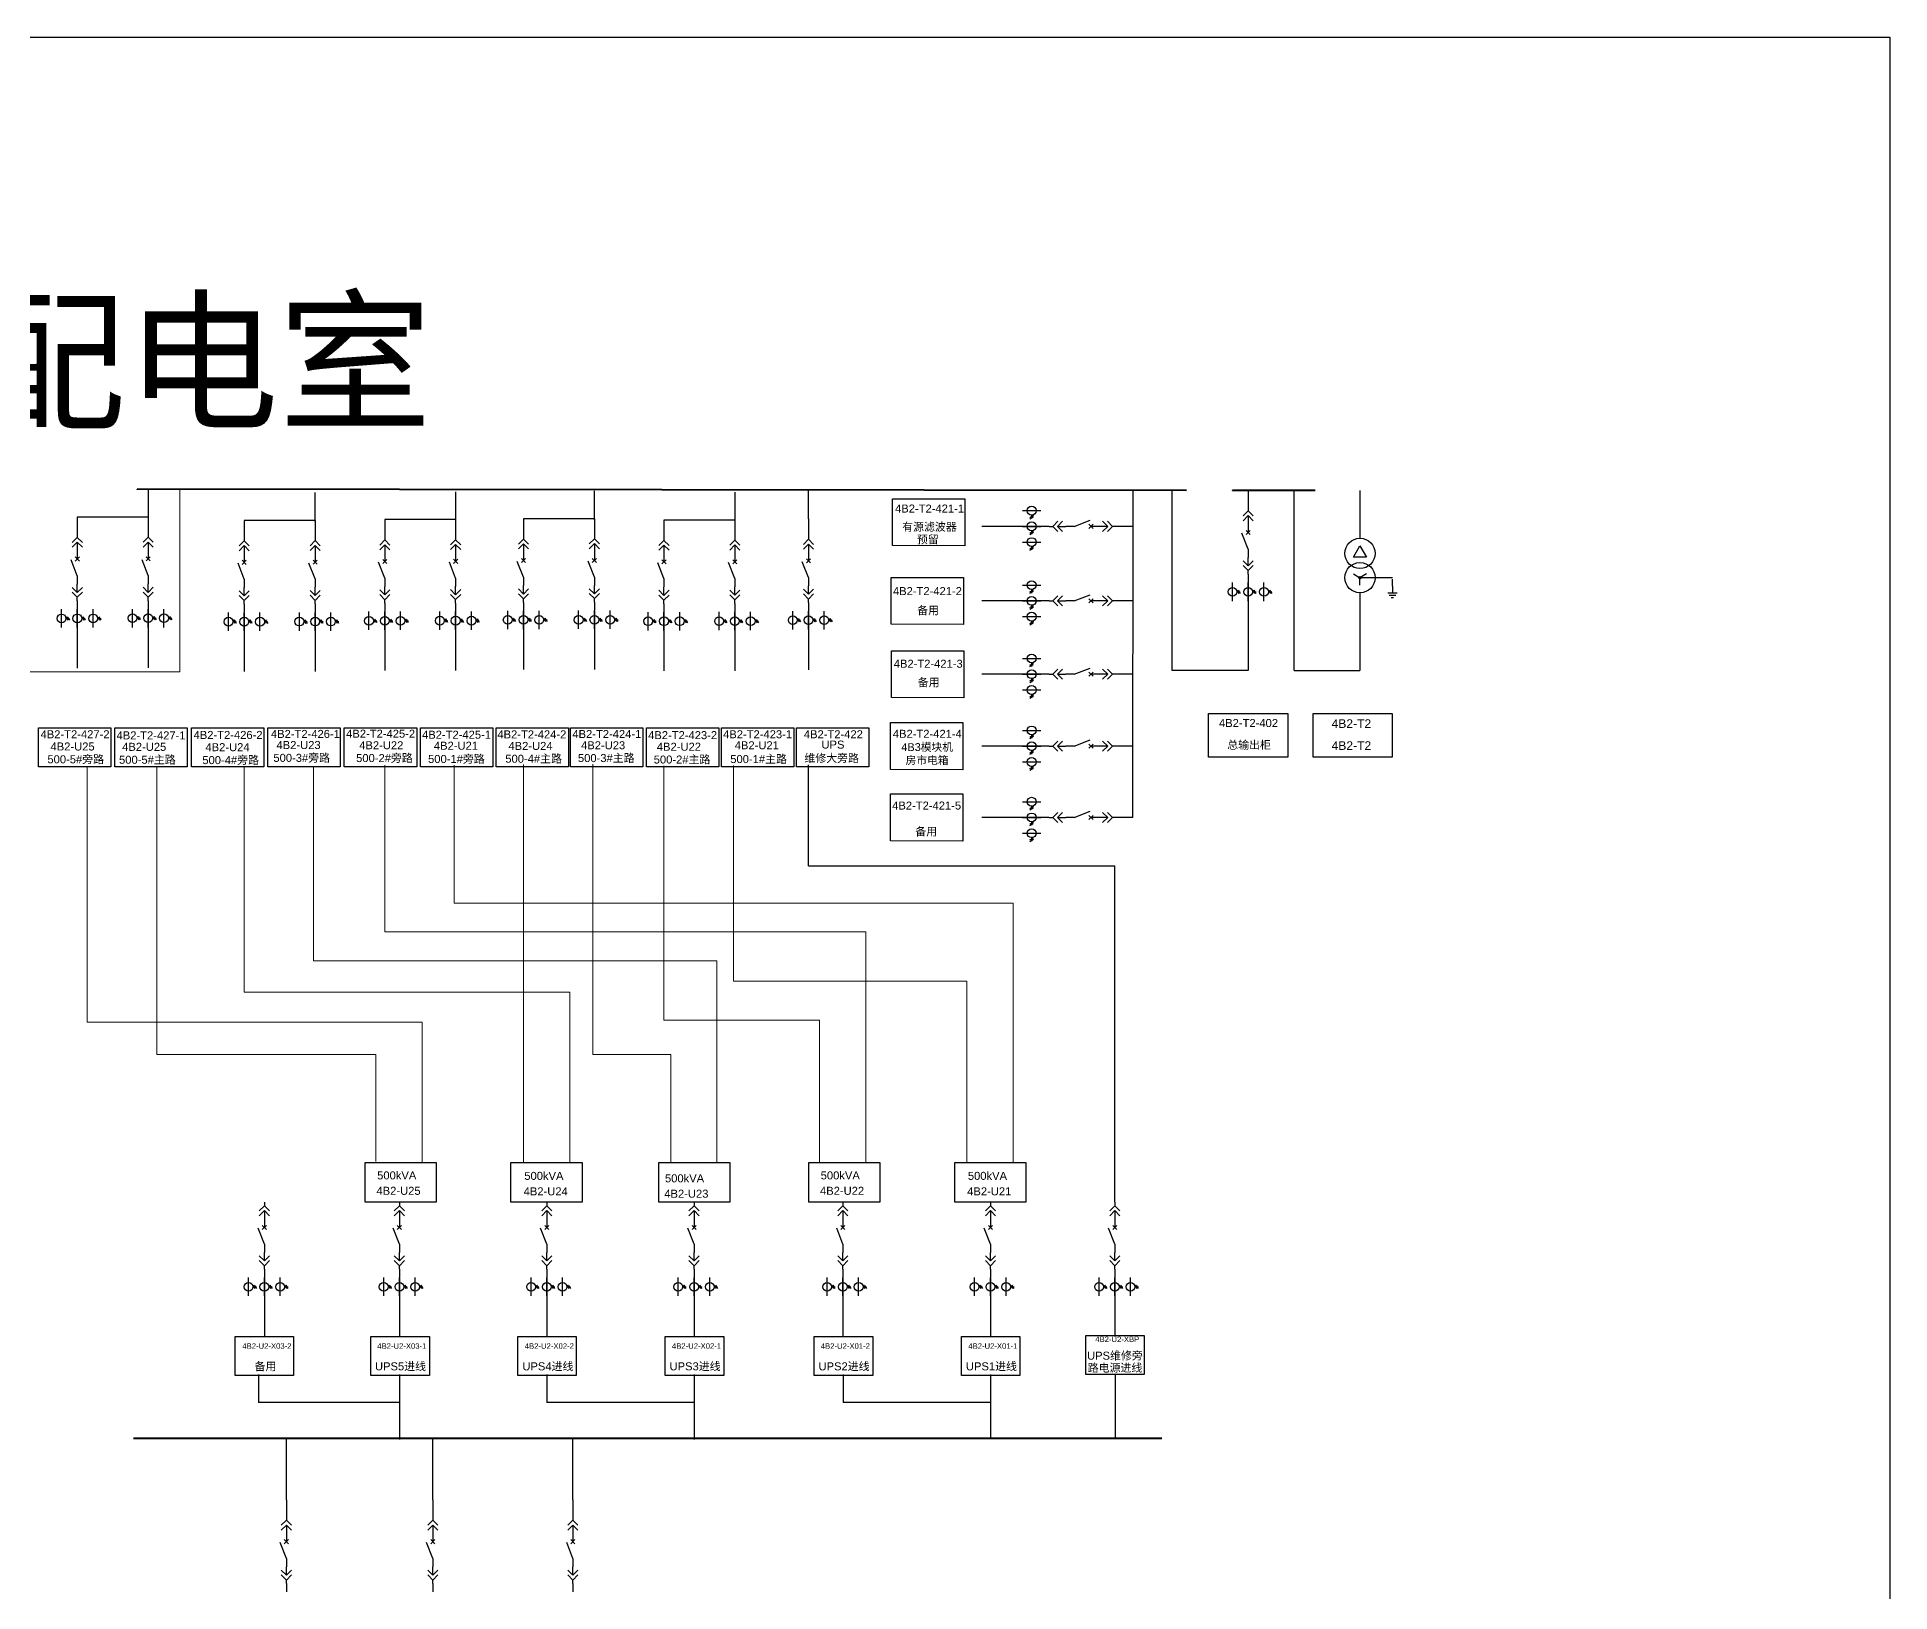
# Model space of a CAD drawing. Header units: millimetres. Extents: x 65 to 419, y 27 to 342.
# Drawn here: x 254 to 419.1, y 203.9 to 342.3 of the extents above; entities that cross this region are included whole.
import ezdxf
from ezdxf.enums import TextEntityAlignment as Align

# ---------------------------------------------------------------- set-up
doc = ezdxf.new("R2010")
doc.units = ezdxf.units.MM
doc.linetypes.add('CENTER', pattern=[2, 1.25, -0.25, 0.25, -0.25])
doc.linetypes.add('CONTINOUS', pattern=[0])
doc.styles.get("Standard").update_dxf_attribs({"font": 'arial.ttf'})

# ---------------------------------------------------------------- blocks, each defined once
blk = doc.blocks.new('DYDQAA05')
at = {"color": 0}
blk.add_lwpolyline([(0, 0), (0, -7)], dxfattribs=at)
blk = doc.blocks.new('DYDQAA03')
at = {"color": 0}
for points in [[(0, 0), (0, -1.5)], [(-2.12, -3.62), (0, -1.5)], [(-2.12, -5.62), (0, -3.5)], [(2.12, -3.62), (0, -1.5)], [(2.12, -5.62), (0, -3.5)], [(0, -3.5), (0, -7)]]:
    blk.add_lwpolyline(points, dxfattribs=at)
blk = doc.blocks.new('DYDQAA09')
at = {"color": 0}
blk.add_lwpolyline([(0, 0), (0, -3.5)], dxfattribs=at)
blk.add_lwpolyline([(0, 0), (0, -3.5)], dxfattribs=at)
blk.add_lwpolyline([(0, 0), (0, -3.5)], dxfattribs=at)
blk.add_lwpolyline([(0, 0), (0, -3.5)], dxfattribs=at)
blk.add_lwpolyline([(0, 0), (0, -3.5)], dxfattribs=at)
blk.add_lwpolyline([(0, 0), (0, -3.5)], dxfattribs=at)
blk.add_lwpolyline([(0, 0), (0, -3.5)], dxfattribs=at)
blk.add_lwpolyline([(0, 0), (0, -3.5)], dxfattribs=at)
blk.add_lwpolyline([(0, 0), (0, -3.5)], dxfattribs=at)
blk = doc.blocks.new('DYDQ0201')
at = {"color": 0}
for points in [[(0.86, -0.86), (-0.86, 0.86)], [(-0.86, -0.86), (0.86, 0.86)], [(0, -7), (-2.61, -0.37)]]:
    blk.add_lwpolyline(points, dxfattribs=at)
blk = doc.blocks.new('DYDQAA04')
at = {"color": 0}
for points in [[(0, -3.5), (0, 0)], [(-2.12, -1.38), (0, -3.5)], [(-2.12, -3.38), (0, -5.5)], [(2.12, -1.38), (0, -3.5)], [(2.12, -3.38), (0, -5.5)], [(0, -7), (0, -5.5)]]:
    blk.add_lwpolyline(points, dxfattribs=at)
blk = doc.blocks.new('A$C03DD39B5')
for p, q in [((417, 475), (283, 392)), ((417, 422), (283, 339)), ((350, 333), (350, 467))]:
    blk.add_line(p, q)
blk.add_lwpolyline([(700, 167), (0, 167)])
blk.add_circle((350, 167), 167)

msp = doc.modelspace()

# ---------------------------------------------------------------- linework, layer by layer
for p, q in [((263.94, 299.48, -47005.72), (263.94, 302.06, -45622.45)), ((278.8, 299.19, -26834.55), (278.8, 301.77, -25451.28)), ((291.32, 299.27, -26834.55), (291.32, 301.85, -25451.28)), ((303.68, 299.35, -26834.55), (303.68, 301.93, -25451.28)), ((316.19, 299.23, -26834.55), (316.19, 301.81, -25451.28)), ((322.73, 299.42, -27339.61), (322.73, 302, -25956.34)), ((351.62, 272.84), (351.66, 301.95, -45622.45)), ((355.14, 285.93, -45622.45), (355.14, 301.95, -45622.45)), ((366, 285.93, -47407.83), (366, 301.95, -45622.45)), ((371.86, 301.95, -42796.91), (371.86, 297.71, -47407.83)), ((263.92, 299.58, -47005.72), (257.6, 299.58, -47005.72)), ((278.79, 299.28, -26834.55), (272.47, 299.28, -26834.55)), ((291.3, 299.36, -26834.55), (284.99, 299.36, -26834.55)), ((303.66, 299.44, -26834.55), (297.35, 299.44, -26834.55)), ((316.17, 299.32, -26834.55), (309.86, 299.32, -26834.55)), ((341.75, 298.76, 2201.21), (338.18, 298.76, 2201.21)), ((343.39, 298.76, 2201.21), (341.75, 298.76, 2201.21)), ((371.28, 296.01, -47407.83), (371.86, 297.03, -47407.83)), ((371.28, 296.01, -47407.83), (371.86, 297.03, -47407.83)), ((372.45, 296.01, -47407.83), (371.28, 296.01, -47407.83)), ((371.86, 297.03, -47407.83), (372.45, 296.01, -47407.83)), ((371.28, 294.53, -47407.83), (371.86, 294.19, -47407.83)), ((371.85, 294.29, -47407.83), (371.76, 294.2, -47407.83)), ((371.91, 294.28, -47407.83), (371.77, 294.14, -47407.83)), ((371.9, 294.28, -47407.83), (371.77, 294.15, -47407.83)), ((371.82, 294.28, -47407.83), (371.77, 294.23, -47407.83)), ((371.94, 294.25, -47407.83), (371.8, 294.11, -47407.83)), ((371.95, 294.24, -47407.83), (371.81, 294.1, -47407.83)), ((371.96, 294.21, -47407.83), (371.84, 294.09, -47407.83)), ((372.45, 294.53, -47407.83), (371.86, 294.19, -47407.83)), ((371.86, 293.51, -47407.83), (371.86, 294.19, -47407.83)), ((374.75, 294.19, -47407.83), (371.86, 294.19, -47407.83)), ((371.96, 294.18, -47407.83), (371.87, 294.09, -47407.83)), ((361.9, 293.71, -45622.45), (361.9, 292.07, -45622.45)), ((371.86, 292.83, -47407.83), (371.86, 285.93, -47407.83)), ((374.34, 292.83, -47407.83), (375.16, 292.83, -47407.83)), ((374.45, 292.63, -47407.83), (375.05, 292.63, -47407.83)), ((374.65, 292.43, -47407.83), (374.85, 292.43, -47407.83)), ((257.6, 291.34, -44804.51), (257.6, 289.7, -44804.51)), ((263.92, 291.36, -44112.87), (263.92, 289.72, -44112.87)), ((272.47, 291.04, -24633.34), (272.47, 289.4, -24633.34)), ((278.79, 291.06, -23941.7), (278.79, 289.42, -23941.7)), ((284.99, 291.12, -24633.34), (284.99, 289.48, -24633.34)), ((291.3, 291.14, -23941.7), (291.3, 289.5, -23941.7)), ((297.35, 291.2, -24633.34), (297.35, 289.56, -24633.34)), ((303.66, 291.22, -23941.7), (303.66, 289.58, -23941.7)), ((309.86, 291.08, -24633.34), (309.86, 289.44, -24633.34)), ((316.17, 291.1, -23941.7), (316.17, 289.46, -23941.7)), ((322.73, 291.18, -25138.4), (322.73, 289.54, -25138.4)), ((341.75, 292.12, 2201.21), (338.18, 292.12, 2201.21)), ((343.39, 292.12, 2201.21), (341.75, 292.12, 2201.21)), ((361.9, 292.07, -45622.45), (361.9, 285.93, -45622.45)), ((257.6, 289.7, -44804.51), (257.6, 286.14, -44804.51)), ((263.92, 289.72, -44112.87), (263.92, 286.15, -44112.87)), ((272.47, 289.4, -24633.34), (272.47, 285.84, -24633.34)), ((278.79, 289.42, -23941.7), (278.79, 285.85, -23941.7)), ((284.99, 289.48, -24633.34), (284.99, 285.92, -24633.34)), ((291.3, 289.5, -23941.7), (291.3, 285.93, -23941.7)), ((297.35, 289.56, -24633.34), (297.35, 286, -24633.34)), ((303.66, 289.58, -23941.7), (303.66, 286.01, -23941.7)), ((309.86, 289.44, -24633.34), (309.86, 285.88, -24633.34)), ((316.17, 289.46, -23941.7), (316.17, 285.89, -23941.7)), ((322.73, 289.54, -25138.4), (322.73, 285.97, -25138.4)), ((341.75, 285.59, 2201.21), (338.18, 285.59, 2201.21)), ((343.39, 285.59, 2201.21), (341.75, 285.59, 2201.21)), ((361.9, 285.93, -45622.45), (355.14, 285.93, -45622.45)), ((366, 285.93, -47407.83), (371.86, 285.93, -47407.83)), ((341.75, 279.19, 2201.21), (338.18, 279.19, 2201.21)), ((343.39, 279.19, 2201.21), (341.75, 279.19, 2201.21)), ((341.75, 272.84, 2201.21), (338.18, 272.84, 2201.21)), ((343.39, 272.84, 2201.21), (341.75, 272.84, 2201.21)), ((274.26, 231.82, 2201.21), (274.26, 230.18, 2201.21)), ((286.29, 231.82, 2201.21), (286.29, 230.18, 2201.21)), ((299.43, 231.82, 2201.21), (299.43, 230.18, 2201.21)), ((312.54, 231.82, 2201.21), (312.54, 230.18, 2201.21)), ((325.8, 231.82, 2201.21), (325.8, 230.18, 2201.21)), ((338.94, 231.82, 2201.21), (338.94, 230.18, 2201.21)), ((350.02, 231.82, -25390.95), (350.02, 230.18, -25390.95)), ((274.26, 230.18, 2201.21), (274.26, 226.61, 2201.21)), ((286.29, 230.18, 2201.21), (286.29, 226.61, 2201.21)), ((299.43, 230.18, 2201.21), (299.43, 226.61, 2201.21)), ((312.54, 230.18, 2201.21), (312.54, 226.61, 2201.21)), ((325.8, 230.18, 2201.21), (325.8, 226.61, 2201.21)), ((338.94, 230.18, 2201.21), (338.94, 226.61, 2201.21)), ((350.02, 230.18, -25390.95), (350.02, 226.61, -25390.95)), ((273.74, 223.22, 914.33), (273.74, 220.75, 914.33)), ((286.31, 223.22, 914.33), (286.31, 217.45, 914.33)), ((299.44, 223.22, 914.33), (299.44, 220.74, 914.33)), ((312.55, 223.22, 914.33), (312.55, 217.45, 914.33)), ((325.82, 223.22, 914.33), (325.82, 220.74, 914.33)), ((338.95, 223.22, 914.33), (338.95, 217.54, 914.33)), ((338.95, 223.22, 914.33), (338.95, 220.74, 914.33)), ((350.04, 223.22, -27652.14), (350.04, 217.5, -27652.14)), ((286.31, 220.74, 914.33), (273.74, 220.74, 914.33)), ((312.55, 220.74, 914.33), (299.44, 220.74, 914.33)), ((338.95, 220.74, 914.33), (325.82, 220.74, 914.33)), ((276.22, 212.06, -13735.04), (276.22, 217.56, -12351.77)), ((289.27, 212.06, -13735.04), (289.27, 217.56, -12351.77)), ((301.75, 212.06, -13735.04), (301.75, 217.56, -12351.77))]:
    msp.add_line(p, q)
at = {"color": 1, "lineweight": 20}
for p, q in [((266.72, 285.8, -24633.34), (266.74, 302.07, -45622.45)), ((219.69, 285.8, -24633.34), (266.72, 285.8, -24633.34))]:
    msp.add_line(p, q, dxfattribs=at)
at = {"linetype": 'CENTER', "ltscale": 0.5}
msp.add_line((374.75, 293.44, -47407.83), (374.75, 294.19, -47407.83), dxfattribs=at)
at = {"color": 4, "lineweight": 20}
for p, q in [((258.49, 277.4, -70255.79), (258.49, 254.62, -70255.79)), ((272.47, 277.4, -25451.28), (272.47, 257.27, -25451.28)), ((278.65, 277.41, -24759.64), (278.65, 260.06, -24759.64)), ((284.99, 277.48, -25451.28), (284.99, 262.66, -25451.28)), ((291.17, 277.49, -24759.64), (291.17, 265.21, -24759.64)), ((291.17, 265.21, -24759.64), (340.97, 265.21, -24759.64)), ((340.97, 265.21, -24759.64), (340.97, 242.12)), ((284.99, 262.66, -25451.28), (327.84, 262.66, -25451.28)), ((327.84, 262.66, -25451.28), (327.84, 242.12)), ((278.65, 260.06, -24759.64), (314.58, 260.06, -24759.64)), ((314.58, 260.06, -24759.64), (314.58, 242.12)), ((272.47, 257.27, -25451.28), (301.47, 257.27, -25451.28)), ((301.47, 257.27, -25451.28), (301.47, 242.12)), ((258.49, 254.62, -70255.79), (288.33, 254.62, -70255.79)), ((288.33, 254.62, -70255.79), (288.33, 242.12))]:
    msp.add_line(p, q, dxfattribs=at)
at = {"color": 6, "lineweight": 20}
for p, q in [((264.68, 277.41, -69564.15), (264.68, 251.74, -69564.15)), ((297.35, 277.56, -25451.28), (297.35, 242.12)), ((303.53, 277.57, -24759.64), (303.53, 251.74, -24759.64)), ((309.86, 277.44, -25451.28), (309.86, 254.78, -25451.28)), ((316.04, 277.45, -24759.64), (316.04, 258.26, -24759.64)), ((316.04, 258.26, -24759.64), (336.85, 258.26, -24759.64)), ((336.85, 258.26, -24759.64), (336.85, 242.12)), ((309.86, 254.78, -25451.28), (323.72, 254.78, -25451.28)), ((323.72, 254.78, -25451.28), (323.72, 242.12)), ((264.68, 251.74, -69564.15), (284.19, 251.74, -69564.15)), ((284.19, 251.74, -69564.15), (284.19, 244.42, -54868.49)), ((303.53, 251.74, -24759.64), (310.46, 251.74, -24759.64)), ((310.46, 251.74, -24759.64), (310.46, 242.12)), ((284.19, 244.42, -54868.49), (284.19, 242.21, -54868.49))]:
    msp.add_line(p, q, dxfattribs=at)
at = {"color": 5, "lineweight": 30}
for p, q in [((322.73, 268.52, -27592.16), (322.73, 277.53, -25956.34)), ((322.73, 268.52, -27592.16), (350.02, 268.52, -27592.16)), ((350.02, 238.57, -27592.16), (350.02, 268.52, -27592.16))]:
    msp.add_line(p, q, dxfattribs=at)
at = {"color": 1, "lineweight": 40}
msp.add_line((262.62, 217.56, -12351.77), (354.2, 217.56, -12351.77), dxfattribs=at)
at = {"color": 1, "lineweight": 30, "ltscale": 0.002916}
msp.add_lwpolyline([(64.87, 342.33), (419.07, 342.33), (419.07, 27.33), (64.87, 27.33)], close=True, dxfattribs=at)
at = {"color": 1, "lineweight": 40, "ltscale": 100}
for points, elevation in [([(356.41, 301.95), (262.92, 302.07), (262.92, 302.07)], -45622.45), ([(367.88, 301.95), (360.51, 301.95), (360.51, 301.95)], -46596.75)]:
    msp.add_lwpolyline(points, dxfattribs=dict(at, elevation=elevation))
for points, elevation in [([(330.22, 301.21), (336.66, 301.21), (336.66, 297.02), (330.22, 297.05)], 2201.21), ([(330.1, 294.21), (336.55, 294.21), (336.55, 290.02), (330.1, 290.05)], 2201.21), ([(330.12, 287.68), (336.57, 287.68), (336.57, 283.49), (330.12, 283.52)], 2201.21), ([(254.15, 280.83), (260.6, 280.83), (260.6, 277.35), (254.15, 277.35)], -25451.28), ([(260.93, 280.83), (267.39, 280.83), (267.39, 277.35), (260.93, 277.35)], -25451.28), ([(267.76, 280.83), (274.21, 280.83), (274.21, 277.35), (267.76, 277.35)], -25451.28), ([(274.58, 280.83), (281.03, 280.83), (281.03, 277.35), (274.58, 277.35)], -25451.28), ([(281.38, 280.83), (287.83, 280.83), (287.83, 277.35), (281.38, 277.35)], -25451.28), ([(288.16, 280.83), (294.61, 280.83), (294.61, 277.35), (288.16, 277.35)], -25451.28), ([(294.9, 280.83), (301.35, 280.83), (301.35, 277.35), (294.9, 277.35)], -25451.28), ([(301.53, 280.83), (307.98, 280.83), (307.98, 277.35), (301.53, 277.35)], -25451.28), ([(308.31, 280.83), (314.76, 280.83), (314.76, 277.35), (308.31, 277.35)], -25451.28), ([(314.97, 280.83), (321.42, 280.83), (321.42, 277.35), (314.97, 277.35)], -25451.28), ([(321.67, 280.83), (328.12, 280.83), (328.12, 277.35), (321.67, 277.35)], -25451.28), ([(330.03, 281.28), (336.48, 281.28), (336.48, 277.08), (330.03, 277.11)], 2201.21), ([(358.37, 282.09), (365.43, 282.09), (365.43, 278.22), (358.37, 278.22)], -817.89), ([(367.68, 282.09), (374.73, 282.09), (374.73, 278.22), (367.68, 278.22)], -817.89), ([(330.04, 274.93), (336.49, 274.93), (336.49, 270.73), (330.04, 270.76)], 2201.21), ([(271.66, 226.61), (276.87, 226.61), (276.87, 223.13), (271.66, 223.13)], 2201.21), ([(283.75, 226.61), (288.96, 226.61), (288.96, 223.13), (283.75, 223.13)], 2201.21), ([(296.83, 226.61), (302.04, 226.61), (302.04, 223.13), (296.83, 223.13)], 2201.21), ([(309.98, 226.61), (315.19, 226.61), (315.19, 223.13), (309.98, 223.13)], 2201.21), ([(323.25, 226.61), (328.46, 226.61), (328.46, 223.13), (323.25, 223.13)], 2201.21), ([(336.36, 226.61), (341.57, 226.61), (341.57, 223.13), (336.36, 223.13)], 2201.21), ([(347.43, 226.69), (352.64, 226.69), (352.64, 223.22), (347.43, 223.22)], -26677.83)]:
    msp.add_lwpolyline(points, close=True, dxfattribs=dict(elevation=elevation))
at = {"elevation": -47407.83}
msp.add_lwpolyline([(374.75, 293.44), (374.75, 292.83)], dxfattribs=at)
for points in [[(283.23, 242.12), (289.56, 242.12), (289.56, 238.57), (283.23, 238.57)], [(296.23, 242.12), (302.56, 242.12), (302.56, 238.57), (296.23, 238.57)], [(309.4, 242.12), (315.73, 242.12), (315.73, 238.57), (309.4, 238.57)], [(322.76, 242.12), (329.09, 242.12), (329.09, 238.57), (322.76, 238.57)], [(335.77, 242.12), (342.1, 242.12), (342.1, 238.57), (335.77, 238.57)]]:
    msp.add_lwpolyline(points, close=True)
at = {"linetype": 'CONTINOUS'}
for centre in [(371.86, 296.35, -47407.83), (371.86, 294.19, -47407.83)]:
    msp.add_circle(centre, 1.35, dxfattribs=at)
msp.add_circle((371.86, 294.19, -47407.83), 0.101)

# ---------------------------------------------------------------- block references
at = {"linetype": 'Continuous', "xscale": 0.002338875, "yscale": 0.002338875, "zscale": 0.002338875}
for p, rotation in [((343.43, 300.55, 2201.21), 180), ((343.43, 299.15, 2201.21), 180), ((343.43, 297.75, 2201.21), 180), ((343.43, 293.91, 2201.21), 180), ((343.43, 292.51, 2201.21), 180), ((360.11, 293.75, -45622.45), 270), ((361.51, 293.75, -45622.45), 270), ((362.92, 293.75, -45622.45), 270), ((255.81, 291.38, -44804.51), 270), ((257.21, 291.38, -44804.51), 270), ((258.62, 291.38, -44804.51), 270), ((262.13, 291.4, -44112.87), 270), ((263.53, 291.4, -44112.87), 270), ((264.93, 291.4, -44112.87), 270), ((270.68, 291.09, -24633.34), 270), ((272.08, 291.09, -24633.34), 270), ((273.48, 291.09, -24633.34), 270), ((276.99, 291.1, -23941.7), 270), ((278.4, 291.1, -23941.7), 270), ((279.8, 291.1, -23941.7), 270), ((283.19, 291.17, -24633.34), 270), ((284.6, 291.17, -24633.34), 270), ((286, 291.17, -24633.34), 270), ((289.51, 291.18, -23941.7), 270), ((290.91, 291.18, -23941.7), 270), ((292.32, 291.18, -23941.7), 270), ((295.55, 291.25, -24633.34), 270), ((296.96, 291.25, -24633.34), 270), ((298.36, 291.25, -24633.34), 270), ((301.87, 291.26, -23941.7), 270), ((303.27, 291.26, -23941.7), 270), ((304.68, 291.26, -23941.7), 270), ((308.06, 291.13, -24633.34), 270), ((309.47, 291.13, -24633.34), 270), ((310.87, 291.13, -24633.34), 270), ((314.38, 291.14, -23941.7), 270), ((315.78, 291.14, -23941.7), 270), ((317.19, 291.14, -23941.7), 270), ((320.94, 291.22, -25138.4), 270), ((322.34, 291.22, -25138.4), 270), ((323.75, 291.22, -25138.4), 270), ((343.43, 291.11, 2201.21), 180), ((343.43, 287.38, 2201.21), 180), ((343.43, 285.98, 2201.21), 180), ((343.43, 284.58, 2201.21), 180), ((343.43, 280.98, 2201.21), 180), ((343.43, 279.58, 2201.21), 180), ((343.43, 278.17, 2201.21), 180), ((343.43, 274.63, 2201.21), 180), ((343.43, 273.23, 2201.21), 180), ((343.43, 271.82, 2201.21), 180), ((272.47, 231.86, 2201.21), 270), ((273.87, 231.86, 2201.21), 270), ((275.28, 231.86, 2201.21), 270), ((284.5, 231.86, 2201.21), 270), ((285.9, 231.86, 2201.21), 270), ((287.3, 231.86, 2201.21), 270), ((297.63, 231.86, 2201.21), 270), ((299.04, 231.86, 2201.21), 270), ((300.44, 231.86, 2201.21), 270), ((310.74, 231.86, 2201.21), 270), ((312.15, 231.86, 2201.21), 270), ((313.55, 231.86, 2201.21), 270), ((324.01, 231.86, 2201.21), 270), ((325.41, 231.86, 2201.21), 270), ((326.81, 231.86, 2201.21), 270), ((337.14, 231.86, 2201.21), 270), ((338.55, 231.86, 2201.21), 270), ((339.95, 231.86, 2201.21), 270), ((348.23, 231.86, -25390.95), 270), ((349.63, 231.86, -25390.95), 270), ((351.03, 231.86, -25390.95), 270)]:
    msp.add_blockref('A$C03DD39B5', p, dxfattribs=dict(at, rotation=rotation))
at = {"xscale": 0.2128954749704126, "yscale": 0.2128954749704126, "zscale": 0.2128954749704126}
for name, p in [('DYDQAA03', (361.9, 300.46, -47823.66)), ('DYDQAA05', (361.9, 301.95, -47823.66)), ('DYDQAA05', (257.6, 299.58, -47005.72)), ('DYDQAA05', (263.92, 299.58, -46314.09)), ('DYDQAA05', (272.47, 299.28, -26834.55)), ('DYDQAA05', (278.79, 299.28, -26142.91)), ('DYDQAA05', (284.99, 299.36, -26834.55)), ('DYDQAA05', (291.3, 299.36, -26142.91)), ('DYDQAA05', (297.35, 299.44, -26834.55)), ('DYDQAA05', (303.66, 299.44, -26142.91)), ('DYDQAA05', (309.86, 299.32, -26834.55)), ('DYDQAA05', (316.17, 299.32, -26142.91)), ('DYDQAA05', (322.73, 299.42, -27339.61)), ('DYDQAA09', (361.9, 298.97, -47823.66)), ('DYDQAA03', (257.6, 298.09, -47005.72)), ('DYDQAA03', (263.92, 298.11, -46314.09)), ('DYDQAA03', (272.47, 297.79, -26834.55)), ('DYDQAA03', (278.79, 297.81, -26142.91)), ('DYDQAA03', (284.99, 297.87, -26834.55)), ('DYDQAA03', (291.3, 297.89, -26142.91)), ('DYDQAA03', (297.35, 297.95, -26834.55)), ('DYDQAA03', (303.66, 297.97, -26142.91)), ('DYDQAA03', (309.86, 297.83, -26834.55)), ('DYDQAA03', (316.17, 297.85, -26142.91)), ('DYDQAA03', (322.73, 297.93, -27339.61)), ('DYDQ0201', (361.9, 298.22, -47823.66)), ('DYDQ0201', (257.6, 295.85, -47005.72)), ('DYDQAA09', (257.6, 296.6, -47005.72)), ('DYDQ0201', (263.92, 295.87, -46314.09)), ('DYDQAA09', (263.92, 296.62, -46314.09)), ('DYDQ0201', (272.47, 295.56, -26834.55)), ('DYDQAA09', (272.47, 296.3, -26834.55)), ('DYDQ0201', (278.79, 295.57, -26142.91)), ('DYDQAA09', (278.79, 296.32, -26142.91)), ('DYDQ0201', (284.99, 295.64, -26834.55)), ('DYDQAA09', (284.99, 296.38, -26834.55)), ('DYDQ0201', (291.3, 295.65, -26142.91)), ('DYDQAA09', (291.3, 296.4, -26142.91)), ('DYDQ0201', (297.35, 295.72, -26834.55)), ('DYDQAA09', (297.35, 296.46, -26834.55)), ('DYDQ0201', (303.66, 295.73, -26142.91)), ('DYDQAA09', (303.66, 296.48, -26142.91)), ('DYDQ0201', (309.86, 295.6, -26834.55)), ('DYDQAA09', (309.86, 296.34, -26834.55)), ('DYDQ0201', (316.17, 295.61, -26142.91)), ('DYDQAA09', (316.17, 296.36, -26142.91)), ('DYDQ0201', (322.73, 295.69, -27339.61)), ('DYDQAA09', (322.73, 296.44, -27339.61)), ('DYDQAA04', (361.9, 295.99, -47823.66)), ('DYDQAA09', (361.9, 296.73, -47823.66)), ('DYDQAA09', (257.6, 294.36, -47005.72)), ('DYDQAA09', (263.92, 294.38, -46314.09)), ('DYDQAA09', (272.47, 294.07, -26834.55)), ('DYDQAA09', (278.79, 294.08, -26142.91)), ('DYDQAA09', (284.99, 294.15, -26834.55)), ('DYDQAA09', (291.3, 294.16, -26142.91)), ('DYDQAA09', (297.35, 294.23, -26834.55)), ('DYDQAA09', (303.66, 294.24, -26142.91)), ('DYDQAA09', (309.86, 294.11, -26834.55)), ('DYDQAA09', (316.17, 294.12, -26142.91)), ('DYDQAA09', (322.73, 294.2, -27339.61)), ('DYDQAA09', (361.9, 294.5, -47823.66)), ('DYDQAA04', (257.6, 293.62, -47005.72)), ('DYDQAA04', (263.92, 293.63, -46314.09)), ('DYDQAA04', (272.47, 293.32, -26834.55)), ('DYDQAA04', (278.79, 293.34, -26142.91)), ('DYDQAA04', (284.99, 293.4, -26834.55)), ('DYDQAA04', (291.3, 293.42, -26142.91)), ('DYDQAA04', (297.35, 293.48, -26834.55)), ('DYDQAA04', (303.66, 293.5, -26142.91)), ('DYDQAA04', (309.86, 293.36, -26834.55)), ('DYDQAA04', (316.17, 293.38, -26142.91)), ('DYDQAA04', (322.73, 293.46, -27339.61)), ('DYDQAA09', (257.6, 292.13, -47005.72)), ('DYDQAA09', (263.92, 292.14, -46314.09)), ('DYDQAA09', (272.47, 291.83, -26834.55)), ('DYDQAA09', (278.79, 291.85, -26142.91)), ('DYDQAA09', (284.99, 291.91, -26834.55)), ('DYDQAA09', (291.3, 291.93, -26142.91)), ('DYDQAA09', (297.35, 291.99, -26834.55)), ('DYDQAA09', (303.66, 292.01, -26142.91)), ('DYDQAA09', (309.86, 291.87, -26834.55)), ('DYDQAA09', (316.17, 291.89, -26142.91)), ('DYDQAA09', (322.73, 291.97, -27339.61)), ('DYDQAA03', (274.26, 238.57)), ('DYDQAA03', (286.29, 238.57)), ('DYDQAA03', (299.43, 238.57)), ('DYDQAA03', (312.54, 238.57)), ('DYDQAA03', (325.8, 238.57)), ('DYDQAA03', (338.94, 238.57)), ('DYDQAA03', (350.02, 238.57, -27592.16)), ('DYDQ0201', (274.26, 236.33)), ('DYDQAA09', (274.26, 237.07)), ('DYDQ0201', (286.29, 236.33)), ('DYDQAA09', (286.29, 237.07)), ('DYDQ0201', (299.43, 236.33)), ('DYDQAA09', (299.43, 237.07)), ('DYDQ0201', (312.54, 236.33)), ('DYDQAA09', (312.54, 237.07)), ('DYDQ0201', (325.8, 236.33)), ('DYDQAA09', (325.8, 237.07)), ('DYDQ0201', (338.94, 236.33)), ('DYDQAA09', (338.94, 237.07)), ('DYDQ0201', (350.02, 236.33, -27592.16)), ('DYDQAA09', (350.02, 237.07, -27592.16)), ('DYDQAA09', (274.26, 234.84)), ('DYDQAA09', (286.29, 234.84)), ('DYDQAA09', (299.43, 234.84)), ('DYDQAA09', (312.54, 234.84)), ('DYDQAA09', (325.8, 234.84)), ('DYDQAA09', (338.94, 234.84)), ('DYDQAA09', (350.02, 234.84, -27592.16)), ('DYDQAA04', (274.26, 234.09)), ('DYDQAA04', (286.29, 234.09)), ('DYDQAA04', (299.43, 234.09)), ('DYDQAA04', (312.54, 234.09)), ('DYDQAA04', (325.8, 234.09)), ('DYDQAA04', (338.94, 234.09)), ('DYDQAA04', (350.02, 234.09, -27592.16)), ('DYDQAA09', (274.26, 232.6)), ('DYDQAA09', (286.29, 232.6)), ('DYDQAA09', (299.43, 232.6)), ('DYDQAA09', (312.54, 232.6)), ('DYDQAA09', (325.8, 232.6)), ('DYDQAA09', (338.94, 232.6)), ('DYDQAA09', (350.02, 232.6, -27592.16)), ('DYDQAA05', (276.22, 212.06, -13735.04)), ('DYDQAA05', (289.27, 212.06, -13735.04)), ('DYDQAA05', (301.75, 212.06, -13735.04)), ('DYDQAA03', (276.22, 210.57, -13735.04)), ('DYDQAA03', (289.27, 210.57, -13735.04)), ('DYDQAA03', (301.75, 210.57, -13735.04)), ('DYDQ0201', (276.22, 208.34, -13735.04)), ('DYDQAA09', (276.22, 209.08, -13735.04)), ('DYDQ0201', (289.27, 208.34, -13735.04)), ('DYDQAA09', (289.27, 209.08, -13735.04)), ('DYDQ0201', (301.75, 208.34, -13735.04)), ('DYDQAA09', (301.75, 209.08, -13735.04)), ('DYDQAA09', (276.22, 206.85, -13735.04)), ('DYDQAA09', (289.27, 206.85, -13735.04)), ('DYDQAA09', (301.75, 206.85, -13735.04)), ('DYDQAA04', (276.22, 206.1, -13735.04)), ('DYDQAA04', (289.27, 206.1, -13735.04)), ('DYDQAA04', (301.75, 206.1, -13735.04)), ('DYDQAA09', (276.22, 204.61, -13735.04)), ('DYDQAA09', (289.27, 204.61, -13735.04)), ('DYDQAA09', (301.75, 204.61, -13735.04))]:
    msp.add_blockref(name, p, dxfattribs=at)
at = {"xscale": 0.2128954749704126, "yscale": 0.2128954749704126, "zscale": 0.2128954749704126, "rotation": 270}
for name, p in [('DYDQAA09', (344.17, 298.76)), ('DYDQAA04', (345.66, 298.76)), ('DYDQAA09', (346.41, 298.76)), ('DYDQ0201', (347.9, 298.76)), ('DYDQAA09', (348.64, 298.76)), ('DYDQAA03', (350.13, 298.76)), ('DYDQAA05', (351.62, 298.76)), ('DYDQAA04', (345.66, 292.12)), ('DYDQ0201', (347.9, 292.12)), ('DYDQAA03', (350.13, 292.12)), ('DYDQAA09', (344.17, 292.12)), ('DYDQAA09', (346.41, 292.12)), ('DYDQAA09', (348.64, 292.12)), ('DYDQAA05', (351.62, 292.12)), ('DYDQAA09', (344.17, 285.59)), ('DYDQAA04', (345.66, 285.59)), ('DYDQAA09', (346.41, 285.59)), ('DYDQ0201', (347.9, 285.59)), ('DYDQAA09', (348.64, 285.59)), ('DYDQAA03', (350.13, 285.59)), ('DYDQAA05', (351.62, 285.59)), ('DYDQAA09', (344.17, 279.19)), ('DYDQAA04', (345.66, 279.19)), ('DYDQAA09', (346.41, 279.19)), ('DYDQ0201', (347.9, 279.19)), ('DYDQAA09', (348.64, 279.19)), ('DYDQAA03', (350.13, 279.19)), ('DYDQAA05', (351.62, 279.19)), ('DYDQAA09', (344.17, 272.84)), ('DYDQAA04', (345.66, 272.84)), ('DYDQAA09', (346.41, 272.84)), ('DYDQ0201', (347.9, 272.84)), ('DYDQAA09', (348.64, 272.84)), ('DYDQAA03', (350.13, 272.84)), ('DYDQAA05', (351.62, 272.84))]:
    msp.add_blockref(name, p, dxfattribs=at)

# ---------------------------------------------------------------- texts
at = {"lineweight": 0}
for s, height, p in [('4B2-T2-421-1', 0.7128, (333.52, 299.99, 2201.21)), ('有源滤波器', 0.713, (333.51, 298.36, 2580.02)), ('预留', 0.713, (333.36, 297.23, 2706.32)), ('4B2-T2-421-2', 0.7128, (333.33, 292.64, 2201.21)), ('备用', 0.713, (333.39, 290.92, 2201.21)), ('4B2-T2-421-3', 0.7128, (333.4, 286.17, 2201.21)), ('备用', 0.713, (333.44, 284.51, 2201.21)), ('4B2-T2-427-2', 0.7128, (257.4, 279.89, -71639.06)), ('4B2-T2-426-1', 0.7128, (277.92, 279.92, -26142.91)), ('4B2-T2-425-2', 0.7128, (284.62, 279.94, -26834.55)), ('4B2-T2-424-2', 0.7128, (298.09, 279.88, -26834.55)), ('4B2-T2-423-1', 0.7128, (318.2, 279.89, -26142.91)), ('4B2-T2-422', 0.713, (324.95, 279.89, -27339.61)), ('4B2-T2-421-4', 0.7128, (333.32, 279.93, 2201.21)), ('4B2-T2-402', 0.713, (361.93, 280.89, -47823.66)), ('4B2-U25', 0.713, (257.18, 278.8, 11621.31)), ('4B2-T2-427-1', 0.7128, (264.17, 279.79, -70947.42)), ('4B2-U25', 0.713, (263.56, 278.77, 11621.31)), ('4B2-T2-426-2', 0.7128, (271.03, 279.83, -26834.55)), ('4B2-U24', 0.713, (270.98, 278.74, 11621.31)), ('4B2-U23', 0.713, (277.31, 278.93, 11621.31)), ('4B2-U22', 0.713, (284.68, 278.91, 11621.31)), ('4B2-T2-425-1', 0.7128, (291.38, 279.85, -26142.91)), ('4B2-U21', 0.713, (291.33, 278.87, 11621.31)), ('4B2-U24', 0.713, (297.97, 278.85, 11621.31)), ('4B2-U23', 0.713, (304.44, 278.91, 11621.31)), ('4B2-T2-423-2', 0.7128, (311.52, 279.81, -26834.55)), ('4B2-U22', 0.713, (311.19, 278.78, 11621.31)), ('4B2-U21', 0.713, (318.13, 278.91, 37072.58)), ('UPS', 0.713, (324.91, 278.97, 18983.64)), ('总输出柜', 0.713, (361.98, 278.94, -47823.66)), ('500-5#旁路', 0.713, (257.46, 277.66, 10647)), ('500-5#主路', 0.713, (263.84, 277.62, 10647)), ('500-4#旁路', 0.713, (271.26, 277.59, 10647)), ('500-3#旁路', 0.713, (277.59, 277.79, 10647)), ('500-2#旁路', 0.713, (284.96, 277.77, 10647)), ('500-1#旁路', 0.713, (291.37, 277.69, 10647)), ('500-4#主路', 0.713, (298.25, 277.71, 10647)), ('500-3#主路', 0.713, (304.72, 277.77, 10647)), ('500-2#主路', 0.713, (311.47, 277.64, 10647)), ('500-1#主路', 0.713, (318.29, 277.68, 36098.27)), ('维修大旁路', 0.713, (324.8, 277.76, 18983.64)), ('4B2-T2-421-5', 0.7128, (333.26, 273.54, 2201.21)), ('备用', 0.713, (333.22, 271.22, 2201.21)), ('4B2-U2-XBP', 0.49, (350.24, 226.12, -25450.93)), ('4B2-U2-X03-2', 0.49, (274.49, 225.52, 2141.23)), ('4B2-U2-X03-1', 0.49, (286.51, 225.52, 2141.23)), ('4B2-U2-X02-2', 0.49, (299.65, 225.52, 2141.23)), ('4B2-U2-X02-1', 0.49, (312.76, 225.52, 2141.23)), ('4B2-U2-X01-2', 0.49, (326.02, 225.52, 2141.23)), ('4B2-U2-X01-1', 0.49, (339.16, 225.52, 2141.23)), ('UPS维修旁', 0.713, (350.03, 224.55, -30984.08)), ('备用', 0.713, (274.36, 223.6, -1190.71)), ('UPS5进线', 0.713, (286.39, 223.6, -1190.71)), ('UPS4进线', 0.713, (299.52, 223.6, -1190.71)), ('UPS3进线', 0.713, (312.63, 223.6, -1190.71)), ('UPS2进线', 0.713, (325.9, 223.6, -1190.71)), ('UPS1进线', 0.713, (339.03, 223.6, -1190.71)), ('路电源进线', 0.713, (350.04, 223.47, -30984.08))]:
    msp.add_text(s, height=height, dxfattribs=at).set_placement(p, align=Align.CENTER)
at = {"color": 7, "lineweight": 0}
msp.add_text('4B2-T2-424-1', height=0.7128, dxfattribs=at).set_placement((304.77, 279.91, -26142.91), align=Align.CENTER)
at = {"lineweight": 0, "ltscale": 100}
for s, p in [('500kVA', (284.31, 240.96, -25451.28)), ('500kVA', (297.42, 240.92, -25451.28)), ('500kVA', (309.95, 240.7, -25451.28)), ('500kVA', (323.82, 240.96, -25451.28)), ('500kVA', (336.93, 240.92, -25451.28)), ('4B2-U25', (284.25, 239.59, -25860.24)), ('4B2-U24', (297.36, 239.54, -25860.24)), ('4B2-U23', (309.89, 239.33, -25860.24)), ('4B2-U22', (323.76, 239.59, -25860.24)), ('4B2-U21', (336.87, 239.54, -25860.24))]:
    msp.add_text(s, height=0.713, dxfattribs=at).set_placement(p, align=Align.MIDDLE_LEFT)
at = {"color": 0, "insert": (223.41, 318.44, -42153.43), "char_height": 10, "width": 0.000000001, "attachment_point": 1}
msp.add_mtext('4B2{\\fSimSun|b0|i0|c134|p2;配电室}', dxfattribs=at)
at = {"char_height": 0.77, "width": 1.1343, "attachment_point": 1}
for insert in [(369.33, 281.58, -41868.18), (369.33, 279.62, -41868.18)]:
    msp.add_mtext('4B2-T2', dxfattribs=dict(at, insert=insert))
at = {"color": 7, "lineweight": 30, "insert": (333.3, 278.48, 2201.21), "char_height": 0.7, "width": 5.2091, "attachment_point": 5}
msp.add_mtext('4B3模块机房市电箱', dxfattribs=at)

doc.saveas('drawing.dxf')
